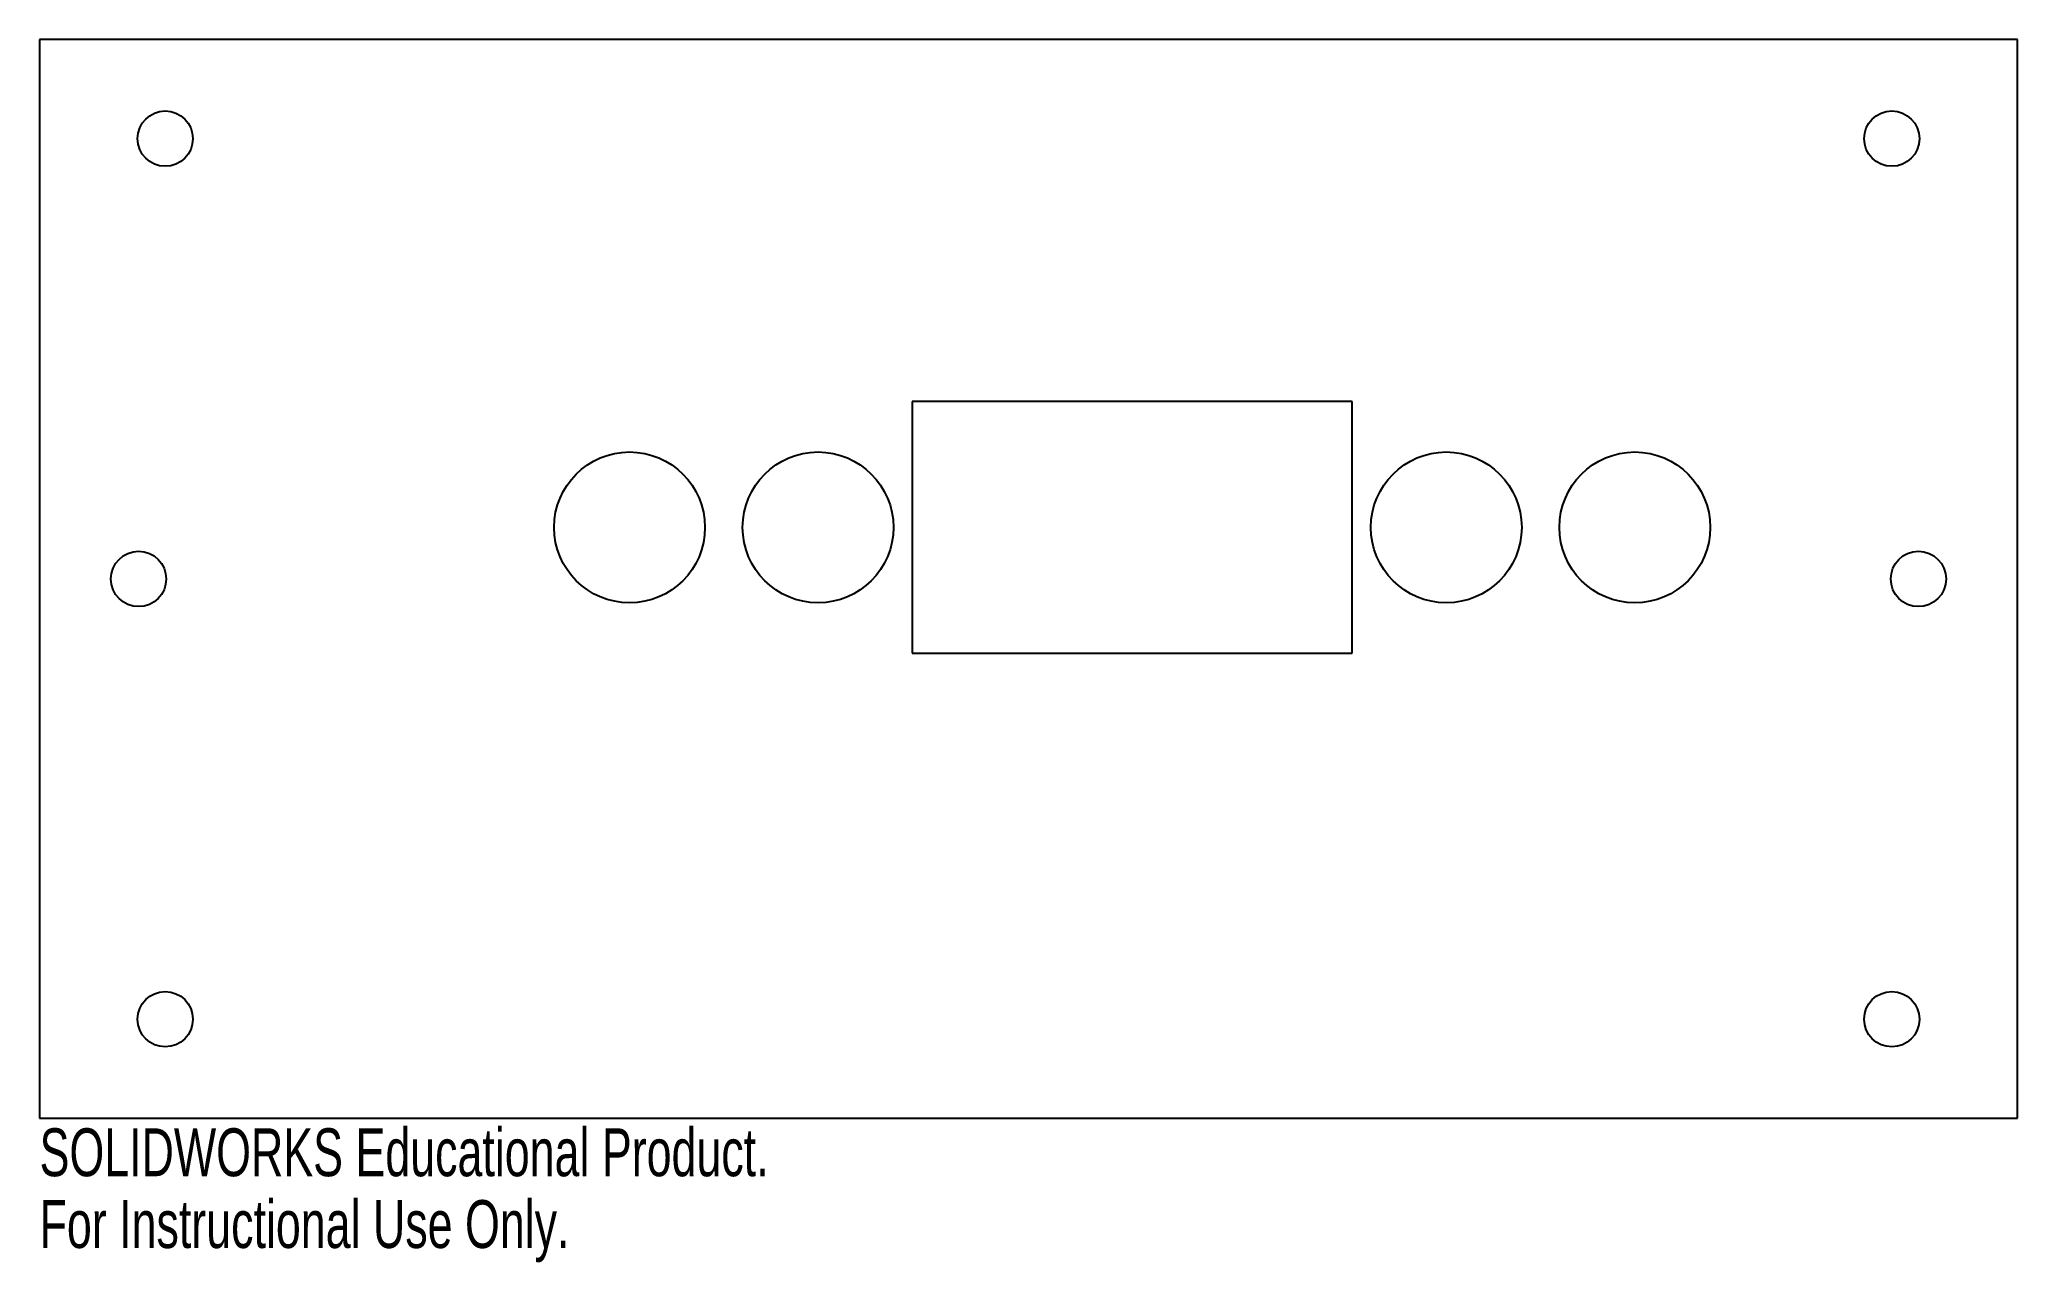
# Model space of a CAD drawing. Header units: inches. Extents: x -4.35 to 3.52, y -2.92 to 1.94.
import ezdxf

# ---------------------------------------------------------------- set-up
doc = ezdxf.new("R2010")
doc.units = ezdxf.units.IN
doc.header["$MEASUREMENT"] = 0
doc.styles.add('SLDTEXTSTYLE0', font='TXT', dxfattribs={"width": 0.7})

msp = doc.modelspace()

# ---------------------------------------------------------------- linework, layer by layer
at = {"color": 7, "linetype": 'Continuous', "lineweight": 25}
for p, q in [((3.5225, 1.94), (-4.3475, 1.94)), ((-4.3475, 1.94), (-4.3475, -2.35)), ((3.5225, -2.35), (3.5225, 1.94)), ((0.875, 0.5), (-0.875, 0.5)), ((-0.875, 0.5), (-0.875, -0.5)), ((0.875, -0.5), (0.875, 0.5)), ((-0.875, -0.5), (0.875, -0.5)), ((-4.3475, -2.35), (3.5225, -2.35))]:
    msp.add_line(p, q, dxfattribs=at)
for centre, radius in [((-3.8475, 1.546), 0.11), ((-3.8475, 1.546), 0.11), ((3.0225, 1.546), 0.11), ((3.0225, 1.546), 0.11), ((-2, 0), 0.3), ((-2, 0), 0.3), ((-1.25, 0), 0.3), ((-1.25, 0), 0.3), ((1.25, 0), 0.3), ((1.25, 0), 0.3), ((2, 0), 0.3), ((2, 0), 0.3), ((-3.9535, -0.205), 0.11), ((-3.9535, -0.205), 0.11), ((3.1285, -0.205), 0.11), ((3.1285, -0.205), 0.11), ((-3.8475, -1.956), 0.11), ((-3.8475, -1.956), 0.11), ((3.0225, -1.956), 0.11), ((3.0225, -1.956), 0.11)]:
    msp.add_circle(centre, radius, dxfattribs=at)

# ---------------------------------------------------------------- texts
at = {"color": 7, "linetype": 'Continuous', "char_height": 0.1903, "attachment_point": 1, "style": 'SLDTEXTSTYLE0'}
for s, insert in [('SOLIDWORKS Educational Product.', (-4.3475, -2.3901)), ('For Instructional Use Only.', (-4.3475, -2.6756))]:
    msp.add_mtext(s, dxfattribs=dict(at, insert=insert))

doc.saveas('drawing.dxf')
